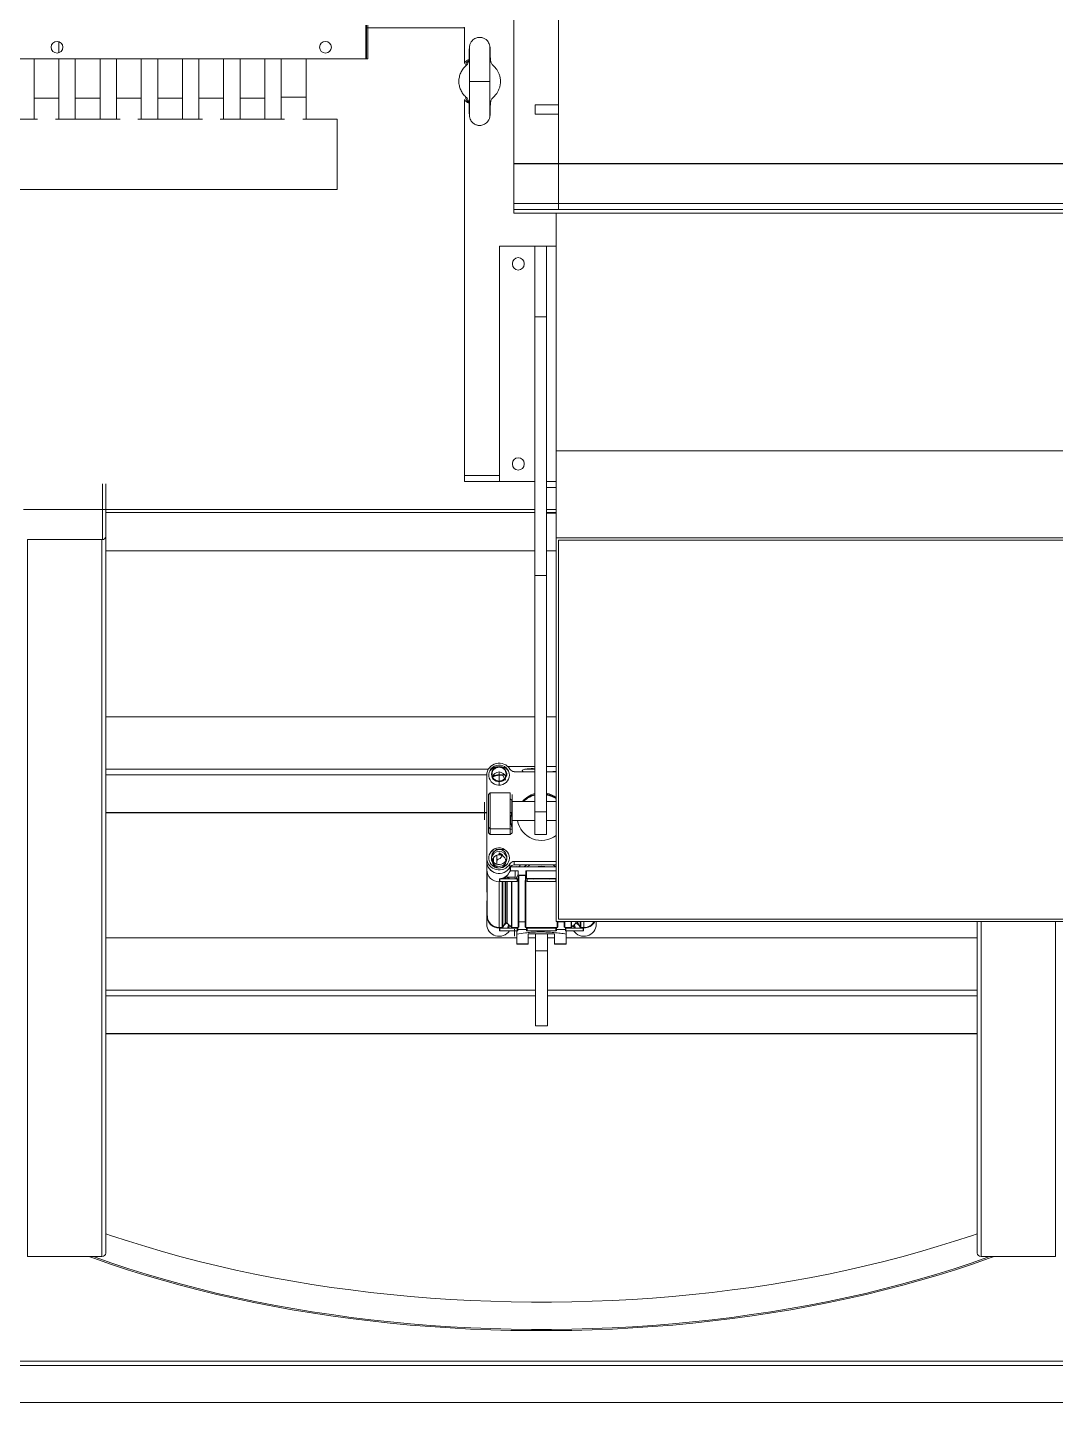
# Model space of a CAD drawing. Header units: millimetres. Extents: x 5343 to 29633, y -275 to 12336.
# Drawn here: x 16638 to 17512, y 2328 to 3497 of the extents above; entities that cross this region are included whole.
import ezdxf

# ---------------------------------------------------------------- set-up
doc = ezdxf.new("R2010")
doc.units = ezdxf.units.MM

msp = doc.modelspace()

# ---------------------------------------------------------------- linework, layer by layer
at = {"linetype": 'Continuous', "lineweight": 15}
for p, q in [((17051.5, 3381.1), (17051.5, 3894.6)), ((17089.5, 3894.6), (17089.5, 3381.1)), ((16925.8, 3498.6), (16925.8, 3470)), ((16925.8, 3496.6), (16927.5, 3496.6)), ((16926.5, 3498.6), (16926.5, 3470)), ((16927.5, 3470), (16927.5, 3498.6)), ((16927.5, 3496.6), (17009.5, 3496.6)), ((17009.5, 3466.3), (17009.5, 3496.6)), ((16665, 3475.2), (16665, 3484.7)), ((16925.8, 3470), (16173.2, 3470)), ((16925.8, 3470), (16173.2, 3470)), ((16644, 3470), (16644, 3436.6)), ((16665, 3436.6), (16665, 3470)), ((16679, 3470), (16679, 3436.6)), ((16700, 3436.6), (16700, 3470)), ((16714, 3470), (16714, 3436.6)), ((16735, 3436.6), (16735, 3470)), ((16749, 3470), (16749, 3436.6)), ((16770, 3436.6), (16770, 3470)), ((16784, 3470), (16784, 3436.6)), ((16805, 3436.6), (16805, 3470)), ((16819, 3470), (16819, 3436.6)), ((16840, 3436.6), (16840, 3470)), ((16854, 3470), (16854, 3437.6)), ((16875, 3437.6), (16875, 3470)), ((16925.8, 3470), (16926.5, 3470)), ((16926.5, 3470), (16927.5, 3470)), ((17013.9, 3479.2), (17013.8, 3479.6)), ((17031.2, 3479.6), (17031.2, 3479.3)), ((17031.6, 3470.3), (17031.6, 3470.6)), ((16644, 3436.6), (16644, 3419)), ((16654.5, 3436.6), (16644, 3436.6)), ((16665, 3436.6), (16654.5, 3436.6)), ((16665, 3419), (16665, 3436.6)), ((16679, 3436.6), (16679, 3419)), ((16689.5, 3436.6), (16679, 3436.6)), ((16700, 3436.6), (16689.5, 3436.6)), ((16700, 3419), (16700, 3436.6)), ((16714, 3436.6), (16714, 3419)), ((16724.5, 3436.6), (16714, 3436.6)), ((16735, 3436.6), (16724.5, 3436.6)), ((16735, 3419), (16735, 3436.6)), ((16749, 3436.6), (16749, 3419)), ((16759.5, 3436.6), (16749, 3436.6)), ((16770, 3436.6), (16759.5, 3436.6)), ((16770, 3419), (16770, 3436.6)), ((16784, 3436.6), (16784, 3419)), ((16794.5, 3436.6), (16784, 3436.6)), ((16805, 3436.6), (16794.5, 3436.6)), ((16805, 3419), (16805, 3436.6)), ((16819, 3436.6), (16819, 3419)), ((16829.5, 3436.6), (16819, 3436.6)), ((16840, 3436.6), (16829.5, 3436.6)), ((16840, 3419), (16840, 3436.6)), ((16854, 3437.6), (16854, 3419)), ((16864.5, 3437.6), (16854, 3437.6)), ((16875, 3437.6), (16864.5, 3437.6)), ((16875, 3419), (16875, 3437.6)), ((17009.5, 3111), (17009.5, 3435.6)), ((17013.7, 3431.4), (17013.8, 3431.4)), ((17089.5, 3431.1), (17069.5, 3431.1)), ((17069.5, 3431.1), (17069.5, 3423.1)), ((17069.5, 3423.1), (17089.5, 3423.1)), ((16647, 3419), (16592.1, 3419)), ((16717, 3419), (16662.1, 3419)), ((16787, 3419), (16732.1, 3419)), ((16856.8, 3419), (16802.1, 3419)), ((16901.5, 3419), (16872.3, 3419)), ((16901.5, 3419), (16901.5, 3389)), ((17013.8, 3422.3), (17013.9, 3422.7)), ((17031.1, 3422.8), (17031.2, 3422.3)), ((16901.5, 3389), (16901.5, 3359)), ((17089.5, 3381.1), (17051.5, 3381.1)), ((17051.5, 3380.8), (17089.5, 3380.8)), ((17051.5, 3347.2), (17051.5, 3380.8)), ((17689.5, 3381.1), (17089.5, 3381.1)), ((17089.5, 3381.1), (17089.5, 3380.8)), ((17089.5, 3380.8), (17689.5, 3380.8)), ((17089.5, 3347.2), (17089.5, 3380.8)), ((16575.5, 3359), (16901.5, 3359)), ((16575.5, 3359), (16901.5, 3359)), ((17089.5, 3347.2), (17051.5, 3347.2)), ((17051.5, 3347.2), (17051.5, 3347.1)), ((17051.5, 3347.1), (17051.5, 3342.1)), ((17089.5, 3347.1), (17051.5, 3347.1)), ((17089.5, 3342.1), (17051.5, 3342.1)), ((17051.5, 3342.1), (17051.5, 3339.1)), ((17727.5, 3342.1), (17051.5, 3342.1)), ((17689.5, 3347.2), (17089.5, 3347.2)), ((17089.5, 3347.2), (17089.5, 3347.1)), ((17089.5, 3347.1), (17089.5, 3342.1)), ((17089.5, 3347.1), (17689.5, 3347.1)), ((17089.5, 3342.1), (17689.5, 3342.1)), ((17727.5, 3339.1), (17051.5, 3339.1)), ((17087.5, 3137.1), (17087.5, 3339.1)), ((17039.3, 3311), (17087.5, 3311)), ((17039.3, 3111), (17039.3, 3311)), ((17069.3, 3251), (17069.3, 3311)), ((17069.3, 3311), (17079.3, 3311)), ((17079.3, 3311), (17079.3, 3251)), ((17050.3, 3295.7), (17050.3, 3296.2)), ((17060.3, 3296.2), (17060.3, 3295.7)), ((17069.3, 3031), (17069.3, 3251)), ((17079.3, 3251), (17069.3, 3251)), ((17079.3, 3031), (17079.3, 3251)), ((17087.5, 3137.1), (17087.5, 3063.1)), ((17691.5, 3137.1), (17087.5, 3137.1)), ((17050.3, 3125.7), (17050.3, 3126.2)), ((17060.3, 3126.2), (17060.3, 3125.7)), ((16702, 3064.5), (16702, 3109)), ((16705, 3064.5), (16705, 3109)), ((17039.3, 3116), (17009.5, 3116)), ((17009.5, 3111), (17039.3, 3111)), ((17069.3, 3111), (17039.3, 3111)), ((17087.5, 3111), (17079.3, 3111)), ((17079.3, 3106), (17087.5, 3106)), ((16635, 3087.2), (17069.3, 3087.2)), ((16705, 3084.8), (17069.3, 3084.8)), ((17079.3, 3087.2), (17087.5, 3087.2)), ((17079.3, 3084.8), (17087.5, 3084.8)), ((17087.5, 3084.1), (17079.3, 3084.1)), ((16638.4, 3061.6), (16638.4, 2452.5)), ((16638.4, 3061.6), (16701.6, 3061.6)), ((16701.6, 3061.6), (16701.6, 2452.5)), ((16702, 3064.5), (16702, 3061.6)), ((16705, 3064.5), (16705, 2866.6)), ((17087.5, 3063.1), (17087.5, 2737.1)), ((17691.5, 3063.1), (17087.5, 3063.1)), ((17689.5, 3061.1), (17089.5, 3061.1)), ((17089.5, 3061.1), (17089.5, 2739.1)), ((16705, 3052.1), (17069.3, 3052.1)), ((17079.3, 3052.1), (17087.5, 3052.1)), ((17069.3, 3031), (17079.3, 3031)), ((17069.3, 2830.4), (17069.3, 3031)), ((17079.3, 2830.4), (17079.3, 3031)), ((17069.3, 2911), (16705, 2911)), ((17087.5, 2911), (17079.3, 2911)), ((16705, 2866.6), (16705, 2861.9)), ((17029.9, 2866.6), (16705, 2866.6)), ((17030.3, 2862.4), (17030.7, 2864.1)), ((17030.3, 2860.6), (17030.3, 2862.4)), ((17030.7, 2864.1), (17031.4, 2865.7)), ((17031.4, 2865.7), (17032.4, 2867.1)), ((17032.4, 2867.1), (17033.7, 2868.3)), ((17032.5, 2862.3), (17032.7, 2863.7)), ((17032.7, 2863.7), (17033.2, 2865.1)), ((17033.2, 2865.1), (17034, 2866.3)), ((17033.7, 2868.3), (17035.2, 2869.2)), ((17034, 2866.3), (17035.1, 2867.3)), ((17035.1, 2867.3), (17036.4, 2868.1)), ((17035.2, 2869.2), (17036.8, 2869.8)), ((17036.4, 2868.1), (17037.9, 2868.5)), ((17036.8, 2869.8), (17038.6, 2870.1)), ((17037.9, 2868.5), (17039.4, 2868.6)), ((17038.6, 2870.1), (17040.3, 2870)), ((17039, 2864.2), (17039, 2861.9)), ((17039.4, 2868.6), (17040.9, 2868.3)), ((17040.3, 2870), (17042.1, 2869.5)), ((17040.9, 2868.3), (17042.3, 2867.8)), ((17042.1, 2869.5), (17043.6, 2868.8)), ((17042.3, 2867.8), (17043.5, 2866.9)), ((17043.5, 2866.9), (17044.4, 2865.7)), ((17043.6, 2868.8), (17045, 2867.7)), ((17044.4, 2865.7), (17045.1, 2864.4)), ((17045, 2867.7), (17046.2, 2866.4)), ((17045.1, 2864.4), (17045.5, 2863)), ((17045.5, 2863), (17045.5, 2861.5)), ((17046.2, 2866.4), (17047.1, 2864.9)), ((17046.4, 2868.8), (17069.3, 2868.8)), ((17047.1, 2864.9), (17047.6, 2863.2)), ((17047.6, 2863.2), (17047.8, 2861.5)), ((17069.3, 2864.4), (17051.7, 2864.4)), ((17058.9, 2865.7), (17058.7, 2865.4)), ((17059.4, 2866.1), (17058.9, 2865.7)), ((17060.3, 2866.4), (17059.4, 2866.1)), ((17061.4, 2866.7), (17060.3, 2866.4)), ((17069.3, 2866.6), (17061, 2866.6)), ((17062.9, 2866.9), (17061.4, 2866.7)), ((17064.4, 2867), (17062.9, 2866.9)), ((17066.1, 2867.1), (17064.4, 2867)), ((17067.9, 2867.1), (17066.1, 2867.1)), ((17069.3, 2867), (17067.9, 2867.1)), ((17079.3, 2868.8), (17087.5, 2868.8)), ((17087.5, 2864.4), (17079.3, 2864.4)), ((16705, 2861.9), (16705, 2829.8)), ((17028.5, 2861.9), (16705, 2861.9)), ((17028.5, 2861.5), (17028.5, 2791.1)), ((17030.7, 2859), (17030.3, 2860.6)), ((17031.4, 2857.4), (17030.7, 2859)), ((17032.4, 2855.9), (17031.4, 2857.4)), ((17033.7, 2854.7), (17032.4, 2855.9)), ((17032.7, 2860.8), (17032.5, 2862.3)), ((17033.2, 2859.4), (17032.7, 2860.8)), ((17034, 2858.2), (17033.2, 2859.4)), ((17033.3, 2858.6), (17033.3, 2859.2)), ((17035.2, 2853.8), (17033.7, 2854.7)), ((17035.1, 2857.2), (17034, 2858.2)), ((17036.4, 2856.4), (17035.1, 2857.2)), ((17036.8, 2853.2), (17035.2, 2853.8)), ((17037.9, 2856), (17036.4, 2856.4)), ((17038.6, 2853), (17036.8, 2853.2)), ((17039.4, 2855.9), (17037.9, 2856)), ((17040.3, 2853.1), (17038.6, 2853)), ((17043.7, 2861.9), (17039, 2861.9)), ((17039, 2861.4), (17041.6, 2861.4)), ((17039, 2856.5), (17039, 2861.4)), ((17039, 2853), (17039, 2855.9)), ((17040.9, 2856.2), (17039.4, 2855.9)), ((17042.1, 2853.5), (17040.3, 2853.1)), ((17042.3, 2856.7), (17040.9, 2856.2)), ((17042.1, 2861.1), (17043.5, 2858.6)), ((17043.6, 2854.3), (17042.1, 2853.5)), ((17043.5, 2857.6), (17042.3, 2856.7)), ((17044.4, 2858.8), (17043.5, 2857.6)), ((17045, 2855.3), (17043.6, 2854.3)), ((17043.9, 2858), (17044.1, 2857.7)), ((17045.1, 2860.1), (17044.4, 2858.8)), ((17044.5, 2857.5), (17044.7, 2857.5)), ((17046.2, 2856.6), (17045, 2855.3)), ((17045.5, 2861.5), (17045.1, 2860.1)), ((17047.1, 2858.1), (17046.2, 2856.6)), ((17047.6, 2859.8), (17047.1, 2858.1)), ((17047.8, 2861.5), (17047.6, 2859.8)), ((17028.6, 2842.5), (17028.6, 2819.5)), ((17031.5, 2846.5), (17030, 2845)), ((17030, 2817.3), (17030, 2845)), ((17048.5, 2846.5), (17031.5, 2846.5)), ((17031.5, 2815.8), (17031.5, 2846.5)), ((17048.5, 2815.8), (17048.5, 2846.5)), ((17048.5, 2841.5), (17050, 2840)), ((17049.9, 2830.1), (17049.9, 2840.1)), ((17050, 2845), (17050, 2817.3)), ((17082.7, 2844.4), (17082.7, 2843.8)), ((16705, 2829.8), (16705, 2829.4)), ((17028.5, 2829.8), (16705, 2829.8)), ((16705, 2829.4), (17028.5, 2829.4)), ((16705, 2829.4), (16705, 2678.8)), ((17026.5, 2838.5), (17026.5, 2823.5)), ((17049.9, 2829.8), (17048.5, 2829.8)), ((17048.5, 2829.4), (17049.8, 2829.4)), ((17069.3, 2839), (17050, 2839)), ((17069.3, 2811), (17069.3, 2830.4)), ((17069.3, 2830.4), (17079.3, 2830.4)), ((17087.5, 2839), (17079.3, 2839)), ((17079.3, 2830.4), (17079.3, 2811)), ((17031.5, 2815.8), (17030, 2817.3)), ((17030, 2812.6), (17030, 2817.3)), ((17048.5, 2815.8), (17031.5, 2815.8)), ((17031.5, 2811.2), (17031.5, 2815.8)), ((17048.5, 2811.2), (17048.5, 2815.8)), ((17050, 2823), (17069.3, 2823)), ((17050, 2812.6), (17050, 2817.3)), ((17079.3, 2823), (17087.5, 2823)), ((17031.5, 2811.2), (17030, 2812.6)), ((17048.5, 2811.2), (17031.5, 2811.2)), ((17050, 2815.5), (17048.5, 2815.5)), ((17050, 2812.6), (17048.5, 2811.2)), ((17079.3, 2811), (17069.3, 2811)), ((17030.3, 2792), (17030.7, 2793.7)), ((17030.7, 2793.7), (17031.4, 2795.3)), ((17031.4, 2795.3), (17032.4, 2796.7)), ((17031.4, 2795.2), (17032.4, 2796.2)), ((17032.4, 2796.7), (17033.7, 2797.9)), ((17032.4, 2796.2), (17034.1, 2797.2)), ((17032.5, 2791.9), (17032.7, 2793.3)), ((17032.7, 2793.3), (17033.2, 2794.7)), ((17033.2, 2794.7), (17034, 2795.9)), ((17033.7, 2797.9), (17035.2, 2798.8)), ((17034, 2795.9), (17035.1, 2797)), ((17034.3, 2797.7), (17034.3, 2798.3)), ((17035.1, 2797), (17036.4, 2797.7)), ((17035.2, 2798.8), (17036.8, 2799.4)), ((17036.4, 2797.7), (17037.9, 2798.1)), ((17036.8, 2799.4), (17038.6, 2799.7)), ((17037, 2793.4), (17037, 2785.8)), ((17043.6, 2798.4), (17037.5, 2798.4)), ((17037.9, 2798.1), (17039.4, 2798.2)), ((17038.6, 2799.7), (17040.3, 2799.6)), ((17039, 2794.5), (17039, 2795.4)), ((17039, 2795.4), (17042, 2793.7)), ((17042, 2792.8), (17039, 2794.5)), ((17039.4, 2798.2), (17040.9, 2798)), ((17040.3, 2799.6), (17042.1, 2799.1)), ((17040.9, 2798), (17042.3, 2797.4)), ((17042, 2792.8), (17042, 2793.7)), ((17042.1, 2799.1), (17043.6, 2798.4)), ((17042.3, 2797.4), (17043.5, 2796.5)), ((17043.1, 2798.7), (17042.7, 2798.4)), ((17043.4, 2798.5), (17043.2, 2798.4)), ((17043.5, 2796.5), (17044.4, 2795.4)), ((17043.6, 2798.4), (17045, 2797.3)), ((17044.4, 2795.4), (17045.1, 2794)), ((17045, 2797.3), (17046.2, 2796)), ((17045.1, 2794), (17045.5, 2792.6)), ((17045.5, 2792.6), (17045.5, 2791.1)), ((17046.2, 2796), (17047.1, 2794.5)), ((17047.1, 2794.5), (17047.6, 2792.9)), ((17047.6, 2792.9), (17047.8, 2791.1)), ((17028.5, 2791.1), (17028.5, 2788.2)), ((17028.5, 2788.2), (17028.5, 2781.2)), ((17028.5, 2765.1), (17028.5, 2781.2)), ((17030.3, 2790.3), (17030.3, 2792)), ((17030.7, 2788.6), (17030.3, 2790.3)), ((17031.4, 2787), (17030.7, 2788.6)), ((17032.4, 2785.6), (17031.4, 2787)), ((17033.7, 2784.4), (17032.4, 2785.6)), ((17032.5, 2791.9), (17032.5, 2790.3)), ((17032.7, 2790.4), (17032.5, 2791.9)), ((17033.2, 2789), (17032.7, 2790.4)), ((17034, 2787.8), (17033.2, 2789)), ((17033.4, 2788.6), (17033.4, 2789.5)), ((17033.4, 2786.9), (17033.4, 2787.1)), ((17035.2, 2783.4), (17033.7, 2784.4)), ((17033.8, 2790.6), (17033.8, 2788.1)), ((17033.8, 2786.5), (17033.8, 2785.8)), ((17035.1, 2786.8), (17034, 2787.8)), ((17034.3, 2790), (17034.3, 2791.4)), ((17034.3, 2787.5), (17034.3, 2790)), ((17034.3, 2784.9), (17034.3, 2785.9)), ((17036.4, 2786), (17035.1, 2786.8)), ((17036.8, 2782.8), (17035.2, 2783.4)), ((17037.9, 2785.6), (17036.4, 2786)), ((17038.6, 2782.6), (17036.8, 2782.8)), ((17037, 2784.2), (17037, 2782.9)), ((17039.4, 2785.5), (17037.9, 2785.6)), ((17040.3, 2782.7), (17038.6, 2782.6)), ((17040.9, 2785.8), (17039.4, 2785.5)), ((17042.1, 2783.1), (17040.3, 2782.7)), ((17042.3, 2786.4), (17040.9, 2785.8)), ((17043.6, 2783.9), (17042.1, 2783.1)), ((17043.5, 2787.2), (17042.3, 2786.4)), ((17044.4, 2788.4), (17043.5, 2787.2)), ((17045, 2784.9), (17043.6, 2783.9)), ((17045.1, 2789.7), (17044.4, 2788.4)), ((17046.2, 2786.2), (17045, 2784.9)), ((17045.5, 2791.1), (17045.1, 2789.7)), ((17045.5, 2790.3), (17045.5, 2791.9)), ((17047.1, 2787.8), (17046.2, 2786.2)), ((17047.6, 2789.4), (17047.1, 2787.8)), ((17047.8, 2791.1), (17047.6, 2789.4)), ((17048.2, 2783.2), (17048.2, 2786.2)), ((17048.3, 2780), (17048.3, 2783.3)), ((17048.7, 2783.6), (17048.7, 2780.3)), ((17087.5, 2783.6), (17048.7, 2783.6)), ((17051.7, 2788.2), (17087.5, 2788.2)), ((17051.7, 2788.2), (17051.7, 2785.2)), ((17051.7, 2785.2), (17087.5, 2785.2)), ((17053.9, 2783.6), (17054, 2784)), ((17054, 2784), (17054, 2783.6)), ((17060.3, 2783.6), (17060.7, 2783.9)), ((17060.7, 2783.9), (17062.6, 2785.2)), ((17062.7, 2783.6), (17064.4, 2784.7)), ((17064.4, 2784.7), (17065.5, 2785.2)), ((17070.2, 2783.6), (17072.2, 2783.9)), ((17072.2, 2783.9), (17075, 2784.1)), ((17075, 2784.1), (17077.8, 2783.9)), ((17077.8, 2783.9), (17079.8, 2783.6)), ((17084.5, 2785.2), (17085.6, 2784.7)), ((17085.6, 2784.7), (17087.3, 2783.6)), ((17028.7, 2779.5), (17028.7, 2762.3)), ((17029, 2741.8), (17029, 2778.1)), ((17039, 2732.1), (17039, 2771)), ((17039.3, 2771), (17039.3, 2773.4)), ((17039.5, 2771.5), (17039.3, 2771.5)), ((17039.5, 2773.3), (17039.5, 2771)), ((17054.3, 2773.3), (17039.5, 2773.3)), ((17039.5, 2771), (17054.3, 2771)), ((17041.6, 2732.1), (17041.6, 2771)), ((17042.1, 2771), (17042.1, 2732.3)), ((17043.9, 2774.8), (17043, 2773.3)), ((17044.1, 2773.3), (17044.1, 2774.9)), ((17044.5, 2774.9), (17044.1, 2774.9)), ((17044.1, 2735.7), (17044.1, 2771)), ((17044.5, 2769.8), (17044.1, 2769.8)), ((17044.5, 2775.2), (17044.5, 2773.3)), ((17044.5, 2771), (17044.5, 2736)), ((17045.5, 2775.4), (17044.7, 2775.4)), ((17045.5, 2773.3), (17045.5, 2775.4)), ((17045.9, 2774.9), (17045.5, 2774.9)), ((17045.5, 2736), (17045.5, 2771)), ((17045.9, 2769.8), (17045.5, 2769.8)), ((17047.8, 2773.3), (17045.9, 2775.2)), ((17045.9, 2775.2), (17045.9, 2773.3)), ((17045.9, 2771), (17045.9, 2735.8)), ((17052.6, 2774.9), (17046.2, 2774.9)), ((17048.7, 2780.3), (17055.3, 2780.3)), ((17049.6, 2732.2), (17049.6, 2771)), ((17049.9, 2769.8), (17049.6, 2769.8)), ((17049.9, 2771), (17049.9, 2732.1)), ((17052.6, 2774.9), (17052.6, 2777.3)), ((17052.6, 2774.9), (17052.6, 2773.3)), ((17052.7, 2773.3), (17052.6, 2774.9)), ((17053.5, 2773.3), (17054.1, 2775)), ((17054.1, 2775), (17055.3, 2777.5)), ((17054.3, 2771), (17054.3, 2773.3)), ((17054.8, 2771.5), (17054.3, 2771.5)), ((17055.3, 2771.5), (17054.8, 2771.5)), ((17055.3, 2780.3), (17055.3, 2776.6)), ((17061.8, 2776.6), (17055.3, 2776.6)), ((17055.3, 2775.8), (17055.3, 2773.1)), ((17055.3, 2773.1), (17055.3, 2771.5)), ((17055.3, 2732.1), (17055.3, 2771.5)), ((17055.5, 2771.5), (17055.7, 2771.9)), ((17055.7, 2776.1), (17055.7, 2771.6)), ((17061.4, 2776.1), (17055.7, 2776.1)), ((17055.8, 2772.7), (17055.8, 2771.9)), ((17055.8, 2732.6), (17055.8, 2771.9)), ((17056.1, 2776.1), (17056.4, 2776.6)), ((17058.3, 2776.1), (17058.7, 2776.6)), ((17059.9, 2776.1), (17060.3, 2776.6)), ((17061.2, 2732.6), (17061.2, 2771.9)), ((17061.4, 2771.6), (17061.4, 2776.1)), ((17061.4, 2773.9), (17061.8, 2774.4)), ((17061.7, 2771.5), (17061.7, 2732.1)), ((17062.3, 2771.5), (17061.7, 2771.5)), ((17061.8, 2780.3), (17087.5, 2780.3)), ((17061.8, 2776.6), (17061.8, 2780.3)), ((17061.8, 2779.6), (17062.1, 2779.8)), ((17061.8, 2778), (17062.3, 2778.4)), ((17061.8, 2773.1), (17061.8, 2775.8)), ((17061.8, 2774.4), (17062.3, 2775)), ((17061.8, 2771.5), (17061.8, 2773.1)), ((17062.1, 2779.8), (17062.2, 2779.9)), ((17062.3, 2774), (17062.3, 2779.7)), ((17062.8, 2771.5), (17062.3, 2771.5)), ((17087.5, 2773.6), (17062.4, 2773.6)), ((17062.8, 2771), (17062.8, 2773.3)), ((17062.8, 2773.3), (17087.3, 2773.3)), ((17062.8, 2771), (17087.3, 2771)), ((17068.1, 2773.6), (17067.7, 2773.2)), ((17067.9, 2773.3), (17068.4, 2773.6)), ((17071, 2773.6), (17070.8, 2773.3)), ((17081.6, 2773.6), (17082.1, 2773.3)), ((17082.4, 2773.2), (17081.9, 2773.6)), ((17087.3, 2773.3), (17087.3, 2771)), ((17087.5, 2771.5), (17087.3, 2771.5)), ((17028.5, 2762.7), (17028.5, 2765.1)), ((17028.7, 2754.6), (17028.7, 2741.1)), ((17044.1, 2746.6), (17044.5, 2746.2)), ((17049.9, 2749.8), (17049.6, 2749.5)), ((17028.5, 2742.1), (17028.5, 2741.6)), ((17028.5, 2741.8), (17028.5, 2734.9)), ((17028.6, 2740.7), (17028.7, 2741.1)), ((17029.4, 2739.1), (17029.1, 2738.4)), ((17030.9, 2735.4), (17031, 2736.1)), ((17031.1, 2735.9), (17031.1, 2735.1)), ((17044.1, 2735.7), (17042.1, 2732.3)), ((17044, 2734.5), (17044, 2735.6)), ((17044.1, 2740.9), (17044.5, 2740.5)), ((17044.5, 2736), (17045.5, 2736)), ((17045.5, 2745), (17045.8, 2744.6)), ((17045.5, 2739.4), (17045.8, 2738.9)), ((17045.8, 2736.6), (17045.5, 2736.1)), ((17045.8, 2744.6), (17045.9, 2744.5)), ((17045.8, 2738.9), (17045.9, 2738.9)), ((17045.9, 2736.6), (17045.8, 2736.6)), ((17049.6, 2732.2), (17045.9, 2735.8)), ((17049.6, 2744.4), (17049.9, 2744.7)), ((17049.9, 2744.7), (17049.6, 2744.4)), ((17055.8, 2736.8), (17061.2, 2736.8)), ((17087.5, 2737.1), (17691.5, 2737.1)), ((17088.3, 2732.1), (17088.3, 2737.1)), ((17088.8, 2732.6), (17088.8, 2737.1)), ((17088.8, 2736.8), (17094.2, 2736.8)), ((17089.5, 2739.1), (17689.5, 2739.1)), ((17094.2, 2737.1), (17094.2, 2732.6)), ((17094.7, 2737.1), (17094.7, 2732.1)), ((17100.1, 2732.1), (17100.1, 2737.1)), ((17100.5, 2737.1), (17100.5, 2732.2)), ((17104.2, 2735.8), (17100.5, 2732.2)), ((17104.2, 2735.8), (17104.2, 2737.1)), ((17104.5, 2737.1), (17104.5, 2736)), ((17105.5, 2736), (17105.5, 2737.1)), ((17106, 2737.1), (17106, 2735.7)), ((17108, 2732.3), (17106, 2735.7)), ((17106, 2735.6), (17106, 2735.1)), ((17106, 2735.1), (17106.1, 2734.5)), ((17108, 2732.3), (17108, 2737.1)), ((17108.4, 2737.1), (17108.4, 2732.1)), ((17111, 2732.1), (17111, 2737.1)), ((17119, 2735.1), (17119, 2735.9)), ((17119.1, 2736), (17119.2, 2735.3)), ((17121.5, 2734.9), (17121.5, 2737.1)), ((17445, 2737.1), (17445, 2678.8)), ((17448.4, 2737.1), (17448.4, 2452.5)), ((17511.6, 2737.1), (17511.6, 2452.5)), ((17054, 2723.2), (16705, 2723.2)), ((17041.6, 2732.1), (17039, 2732.1)), ((17039.3, 2729.2), (17039.3, 2731.6)), ((17039.5, 2731.6), (17054.3, 2731.6)), ((17039.5, 2729.2), (17039.5, 2731.6)), ((17054.3, 2729.2), (17039.5, 2729.2)), ((17049.9, 2733.6), (17049.6, 2733.6)), ((17054.8, 2732.1), (17049.9, 2732.1)), ((17052, 2727.8), (17052, 2730.6)), ((17052, 2729.3), (17052, 2724.8)), ((17054, 2729.3), (17054, 2726.5)), ((17054, 2726.5), (17054, 2718.3)), ((17054.3, 2729.2), (17054.3, 2731.6)), ((17054.3, 2729.3), (17054.6, 2729.3)), ((17054.8, 2732.1), (17055.3, 2732.1)), ((17054.8, 2729.5), (17054.8, 2732.1)), ((17054.8, 2730.3), (17062.3, 2730.3)), ((17061.7, 2732.1), (17062.3, 2732.1)), ((17087.8, 2732.1), (17062.3, 2732.1)), ((17062.3, 2729.5), (17062.3, 2732.1)), ((17062.4, 2729.3), (17062.8, 2729.3)), ((17087.3, 2731.6), (17062.8, 2731.6)), ((17062.8, 2729.2), (17062.8, 2731.6)), ((17087.3, 2729.2), (17062.8, 2729.2)), ((17063.8, 2726.7), (17086.2, 2726.7)), ((17063.8, 2718.3), (17063.8, 2726.7)), ((17070, 2723.2), (17063.8, 2723.2)), ((17070, 2712.3), (17070, 2726.7)), ((17080, 2726.7), (17080, 2712.3)), ((17086.2, 2723.2), (17080, 2723.2)), ((17086.2, 2726.7), (17086.2, 2718.3)), ((17087.3, 2731.6), (17087.3, 2729.2)), ((17087.3, 2729.3), (17087.6, 2729.3)), ((17087.8, 2732.1), (17088.3, 2732.1)), ((17087.8, 2729.5), (17087.8, 2732.1)), ((17087.8, 2730.3), (17095.3, 2730.3)), ((17094.7, 2732.1), (17095.3, 2732.1)), ((17100.1, 2732.1), (17095.3, 2732.1)), ((17095.3, 2732.1), (17095.3, 2729.5)), ((17095.4, 2729.3), (17095.8, 2729.3)), ((17095.8, 2731.6), (17110.5, 2731.6)), ((17095.8, 2731.6), (17095.8, 2729.2)), ((17110.5, 2729.2), (17095.8, 2729.2)), ((17096, 2729.3), (17096, 2726.5)), ((17096, 2726.5), (17096, 2718.3)), ((17445, 2723.2), (17096, 2723.2)), ((17111, 2732.1), (17108.4, 2732.1)), ((17110.8, 2729.2), (17110.4, 2729.2)), ((17110.5, 2731.6), (17110.5, 2729.2)), ((17110.8, 2731.6), (17110.8, 2729.2)), ((17054, 2718.3), (17063.8, 2718.3)), ((17054, 2718.3), (17054, 2717.8)), ((17054, 2717.8), (17063.8, 2717.8)), ((17063.8, 2717.8), (17063.8, 2718.3)), ((17080, 2712.3), (17070, 2712.3)), ((17070, 2648.5), (17070, 2712.3)), ((17080, 2648.5), (17080, 2712.3)), ((17096, 2718.3), (17086.2, 2718.3)), ((17086.2, 2718.3), (17086.2, 2717.8)), ((17086.2, 2717.8), (17096, 2717.8)), ((17096, 2718.3), (17096, 2717.8)), ((16705, 2678.8), (16705, 2674.1)), ((17070, 2678.8), (16705, 2678.8)), ((17445, 2678.8), (17080, 2678.8)), ((17445, 2678.8), (17445, 2674.1)), ((16705, 2674.1), (16705, 2642.1)), ((17070, 2674.1), (16705, 2674.1)), ((17445, 2674.1), (17080, 2674.1)), ((17445, 2674.1), (17445, 2642.1)), ((17445, 2642.1), (16705, 2642.1)), ((16705, 2642.1), (16705, 2641.6)), ((16705, 2641.6), (17445, 2641.6)), ((16705, 2641.6), (16705, 2455.5)), ((17070, 2648.5), (17080, 2648.5)), ((17445, 2642.1), (17445, 2641.6)), ((17445, 2641.6), (17445, 2455.5)), ((16709.8, 2470.2), (16705, 2471.9)), ((16724.3, 2465.4), (16709.8, 2470.2)), ((16738.9, 2460.9), (16724.3, 2465.4)), ((17425.8, 2465.4), (17411.1, 2460.9)), ((17440.2, 2470.2), (17425.8, 2465.4)), ((17445, 2471.9), (17440.2, 2470.2)), ((16753.8, 2456.5), (16738.9, 2460.9)), ((16768.9, 2452.3), (16753.8, 2456.5)), ((17396.2, 2456.5), (17381.1, 2452.3)), ((17411.1, 2460.9), (17396.2, 2456.5)), ((16638.4, 2452.5), (16701.6, 2452.5)), ((16694.7, 2451), (16690.5, 2452.5)), ((16695.9, 2451.8), (16694, 2452.5)), ((16708.9, 2446), (16694.7, 2451)), ((16710.1, 2446.9), (16695.9, 2451.8)), ((16723.4, 2441.2), (16708.9, 2446)), ((16724.5, 2442.1), (16710.1, 2446.9)), ((16739.1, 2437.5), (16724.5, 2442.1)), ((16784.2, 2448.3), (16768.9, 2452.3)), ((16799.8, 2444.5), (16784.2, 2448.3)), ((16815.5, 2441), (16799.8, 2444.5)), ((17350.3, 2444.5), (17334.5, 2441)), ((17365.8, 2448.3), (17350.3, 2444.5)), ((17381.1, 2452.3), (17365.8, 2448.3)), ((17425.6, 2442.1), (17410.9, 2437.5)), ((17440, 2446.9), (17425.6, 2442.1)), ((17441.1, 2446), (17426.6, 2441.2)), ((17454.1, 2451.8), (17440, 2446.9)), ((17455.3, 2451), (17441.1, 2446)), ((17448.4, 2452.5), (17511.6, 2452.5)), ((17456.1, 2452.5), (17454.1, 2451.8)), ((17459.5, 2452.5), (17455.3, 2451)), ((16738.1, 2436.7), (16723.4, 2441.2)), ((16753, 2432.3), (16738.1, 2436.7)), ((16754, 2433.2), (16739.1, 2437.5)), ((16768.2, 2428.1), (16753, 2432.3)), ((16769.1, 2429), (16754, 2433.2)), ((16831.4, 2437.6), (16815.5, 2441)), ((16847.4, 2434.5), (16831.4, 2437.6)), ((16863.7, 2431.5), (16847.4, 2434.5)), ((16880, 2428.8), (16863.7, 2431.5)), ((17286.4, 2431.5), (17270, 2428.8)), ((17302.6, 2434.5), (17286.4, 2431.5)), ((17318.7, 2437.6), (17302.6, 2434.5)), ((17334.5, 2441), (17318.7, 2437.6)), ((17396, 2433.2), (17380.9, 2429)), ((17397, 2432.3), (17381.9, 2428.1)), ((17410.9, 2437.5), (17396, 2433.2)), ((17411.9, 2436.7), (17397, 2432.3)), ((17426.6, 2441.2), (17411.9, 2436.7)), ((16783.5, 2424.1), (16768.2, 2428.1)), ((16784.4, 2425), (16769.1, 2429)), ((16799.1, 2420.3), (16783.5, 2424.1)), ((16799.9, 2421.2), (16784.4, 2425)), ((16814.9, 2416.7), (16799.1, 2420.3)), ((16815.7, 2417.7), (16799.9, 2421.2)), ((16896.5, 2426.3), (16880, 2428.8)), ((16913.2, 2424.1), (16896.5, 2426.3)), ((16929.9, 2422), (16913.2, 2424.1)), ((16946.7, 2420.2), (16929.9, 2422)), ((16963.7, 2418.6), (16946.7, 2420.2)), ((16980.7, 2417.2), (16963.7, 2418.6)), ((17186.4, 2418.6), (17169.4, 2417.2)), ((17203.3, 2420.2), (17186.4, 2418.6)), ((17220.1, 2422), (17203.3, 2420.2)), ((17236.9, 2424.1), (17220.1, 2422)), ((17253.5, 2426.3), (17236.9, 2424.1)), ((17270, 2428.8), (17253.5, 2426.3)), ((17350.1, 2421.2), (17334.4, 2417.7)), ((17350.9, 2420.3), (17335.2, 2416.7)), ((17365.6, 2425), (17350.1, 2421.2)), ((17366.5, 2424.1), (17350.9, 2420.3)), ((17380.9, 2429), (17365.6, 2425)), ((17381.9, 2428.1), (17366.5, 2424.1)), ((16830.8, 2413.4), (16814.9, 2416.7)), ((16831.5, 2414.3), (16815.7, 2417.7)), ((16846.9, 2410.2), (16830.8, 2413.4)), ((16847.6, 2411.2), (16831.5, 2414.3)), ((16863.2, 2407.3), (16846.9, 2410.2)), ((16863.8, 2408.2), (16847.6, 2411.2)), ((16879.6, 2404.6), (16863.2, 2407.3)), ((16880.2, 2405.5), (16863.8, 2408.2)), ((16997.7, 2416.1), (16980.7, 2417.2)), ((17014.8, 2415.2), (16997.7, 2416.1)), ((17032, 2414.5), (17014.8, 2415.2)), ((17049.2, 2414), (17032, 2414.5)), ((17066.4, 2413.8), (17049.2, 2414)), ((17083.6, 2413.8), (17066.4, 2413.8)), ((17100.8, 2414), (17083.6, 2413.8)), ((17118, 2414.5), (17100.8, 2414)), ((17135.2, 2415.2), (17118, 2414.5)), ((17152.3, 2416.1), (17135.2, 2415.2)), ((17169.4, 2417.2), (17152.3, 2416.1)), ((17286.2, 2408.2), (17269.9, 2405.5)), ((17286.9, 2407.3), (17270.5, 2404.6)), ((17302.4, 2411.2), (17286.2, 2408.2)), ((17303.1, 2410.2), (17286.9, 2407.3)), ((17318.5, 2414.3), (17302.4, 2411.2)), ((17319.2, 2413.4), (17303.1, 2410.2)), ((17334.4, 2417.7), (17318.5, 2414.3)), ((17335.2, 2416.7), (17319.2, 2413.4)), ((16896.1, 2402.1), (16879.6, 2404.6)), ((16896.7, 2403.1), (16880.2, 2405.5)), ((16912.8, 2399.8), (16896.1, 2402.1)), ((16913.3, 2400.8), (16896.7, 2403.1)), ((16929.5, 2397.8), (16912.8, 2399.8)), ((16930, 2398.7), (16913.3, 2400.8)), ((16946.4, 2395.9), (16929.5, 2397.8)), ((16946.8, 2396.9), (16930, 2398.7)), ((16963.4, 2394.3), (16946.4, 2395.9)), ((16963.7, 2395.3), (16946.8, 2396.9)), ((16980.7, 2394), (16963.7, 2395.3)), ((17186.3, 2395.3), (17169.3, 2394)), ((17203.2, 2396.9), (17186.3, 2395.3)), ((17203.6, 2395.9), (17186.6, 2394.3)), ((17220, 2398.7), (17203.2, 2396.9)), ((17220.5, 2397.8), (17203.6, 2395.9)), ((17236.8, 2400.8), (17220, 2398.7)), ((17237.3, 2399.8), (17220.5, 2397.8)), ((17253.4, 2403.1), (17236.8, 2400.8)), ((17253.9, 2402.1), (17237.3, 2399.8)), ((17269.9, 2405.5), (17253.4, 2403.1)), ((17270.5, 2404.6), (17253.9, 2402.1)), ((16980.4, 2392.9), (16963.4, 2394.3)), ((16997.5, 2391.8), (16980.4, 2392.9)), ((16997.8, 2392.8), (16980.7, 2394)), ((17014.7, 2390.9), (16997.5, 2391.8)), ((17014.9, 2391.9), (16997.8, 2392.8)), ((17031.9, 2390.2), (17014.7, 2390.9)), ((17032, 2391.2), (17014.9, 2391.9)), ((17049.1, 2389.7), (17031.9, 2390.2)), ((17049.2, 2390.7), (17032, 2391.2)), ((17066.4, 2389.5), (17049.1, 2389.7)), ((17066.4, 2390.5), (17049.2, 2390.7)), ((17083.6, 2390.5), (17066.4, 2390.5)), ((17083.6, 2389.5), (17066.4, 2389.5)), ((17100.8, 2390.7), (17083.6, 2390.5)), ((17100.9, 2389.7), (17083.6, 2389.5)), ((17118, 2391.2), (17100.8, 2390.7)), ((17118.1, 2390.2), (17100.9, 2389.7)), ((17135.1, 2391.9), (17118, 2391.2)), ((17135.3, 2390.9), (17118.1, 2390.2)), ((17152.3, 2392.8), (17135.1, 2391.9)), ((17152.5, 2391.8), (17135.3, 2390.9)), ((17169.3, 2394), (17152.3, 2392.8)), ((17169.6, 2392.9), (17152.5, 2391.8)), ((17186.6, 2394.3), (17169.6, 2392.9)), ((16318.4, 2363.5), (17830.7, 2363.5)), ((16318.5, 2360), (17830.5, 2360)), ((16318.5, 2328.5), (17830.5, 2328.5))]:
    msp.add_line(p, q, dxfattribs=at)
for centre in [(16663.5, 3480), (16891.5, 3480)]:
    msp.add_circle(centre, 5, dxfattribs=at)
for centre, radius, start, end in [((17022.5, 3451), 20.6, 116.6233, 129.0382), ((17022.5, 3451), 20.6, 230.9618, 243.2872), ((17055.3, 3296.2), 5, 0, 180), ((17055.3, 3295.7), 5, 180, 0), ((17055.3, 3126.2), 5, 0, 180), ((17055.3, 3125.7), 5, 180, 0), ((16701.8, 3064.8), 3.19, 266.0657, 355.4326), ((17039, 2861.3), 10.5, 29.4584, 178.7859), ((17039, 2858.2), 10.6, 41.5248, 138.4791), ((17039, 2858.2), 10.6, 89.8641, 135.605), ((17039, 2858.4), 5.78, 16.1697, 164.1366), ((17051.7, 2868.5), 4.01, 209.747, 270.2509), ((17060.1, 2866), 1.61, 205.0826, 260.7552), ((17087.5, 2843.6), 21.1, 89.8074, 97.5148), ((17039, 2851.2), 10.7, 89.9577, 120.539), ((17039, 2851.2), 10.2, 89.9557, 121.8604), ((17041.6, 2860.9), 0.502, 30.8806, 90.2388), ((17044.5, 2858), 0.502, 210.8806, 270.2388), ((17074.9, 2825.8), 20.8, 105.6058, 140.7187), ((17074.9, 2822.8), 22.9, 104.2294, 132.7782), ((17075.1, 2825.6), 21, 53.6019, 78.4316), ((17075.1, 2822.7), 23, 57.2615, 79.4713), ((17073.9, 2823.4), 24.9, 163.7012, 196.2988), ((17075, 2826.8), 20.8, 190.7218, 306.7932), ((17039, 2790.2), 6.52, 8.1585, 171.8415), ((17039, 2788.1), 5.74, 72.3545, 172.995), ((17037.5, 2802.5), 4.07, 240.6015, 270.0391), ((17038.1, 2793.8), 3.45, 283.7437, 348.4967), ((17039.2, 2788.2), 5.6, 6.3346, 59.4232), ((17039, 2791.4), 10.5, 181.2141, 330.5416), ((17039, 2788.4), 10.5, 181.1254, 331.2716), ((17039, 2788.4), 10.5, 181.2141, 330.5416), ((17038.9, 2781.3), 10.4, 180.6673, 271.9803), ((17039, 2790.4), 6.5, 180.9364, 359.0636), ((17039, 2788.3), 5.71, 198.6506, 262.9151), ((17039.5, 2788.1), 2.45, 103.6609, 179.5544), ((17039.1, 2788.3), 5.72, 277.1089, 341.3365), ((17051.7, 2784.2), 4.01, 89.7491, 150.253), ((17051.7, 2781.2), 4.01, 89.7491, 150.253), ((17074, 2776.1), 21.5, 168.7649, 176.7407), ((17074.2, 2766.6), 20.5, 155.0858, 166.3581), ((17055.3, 2771.9), 0.494, 269.3574, 359.3427), ((17061.7, 2771.9), 0.494, 180.6573, 270.6426), ((17038.9, 2742), 10.4, 179.3089, 271.991), ((17039, 2735.1), 10.5, 181.2445, 326.2398), ((17038.9, 2742), 9.89, 180.6573, 270.6426), ((17039.1, 2740.7), 7.9, 299.1062, 323.0087), ((17039.3, 2734.9), 7.63, 333.8745, 358.7185), ((17039.3, 2734.9), 7.83, 334.9112, 358.5302), ((17051, 2739.8), 2.51, 235.4843, 244.7885), ((17111, 2735.1), 10.5, 213.652, 358.8638), ((17110.7, 2734.9), 7.83, 182.3557, 205.0884), ((17110.7, 2734.9), 7.64, 181.2964, 206.1106), ((17104.5, 2735.5), 0.506, 89.8914, 134.1967), ((17110.9, 2740.7), 7.88, 215.7727, 240.9266), ((17105.5, 2735.5), 0.502, 30.8806, 90.2388), ((17111.1, 2742.1), 10.5, 268.3765, 331.406), ((17111.1, 2742.1), 10, 269.7126, 329.9029), ((17041.6, 2732.6), 0.502, 269.7612, 329.1194), ((17055.3, 2732.6), 0.494, 269.3574, 359.3427), ((17061.7, 2732.6), 0.494, 180.6573, 270.6426), ((17088.3, 2732.6), 0.494, 269.3574, 359.3427), ((17094.7, 2732.6), 0.494, 180.6573, 270.6426), ((17100.1, 2732.6), 0.506, 269.8914, 314.1967), ((17108.4, 2732.6), 0.502, 210.8806, 270.2388), ((16701.8, 2455.7), 3.19, 266.0657, 355.4326), ((17448.2, 2455.7), 3.19, 184.5674, 273.9343)]:
    msp.add_arc(centre, radius, start, end, dxfattribs=at)
for centre, major_axis, ratio, start_param, end_param in [((17033.8, 2786.4), (0.389, -0.389), 0.807486, -0.891507, -0.069984), ((17039, 2785.9), (0, -12.5), 0.841613, 0.167211, 1.078413), ((17061.8, 2779.7), (0, -0.594), 0.841613, 1.570796, 3.141593), ((17062.8, 2774), (0, -0.594), 0.841613, -1.570796, -0.785398), ((17075, 2760), (5.6, -13.4), 0.832058, 3.084814, 3.144628), ((17029, 2762.5), (0.389, -0.389), 0.807486, 4.60628, 5.391678), ((17029, 2754.2), (0.389, -0.389), 0.807486, 2.250086, 3.035484), ((17039, 2737.2), (8.17, -8.17), 0.807486, 3.511037, 3.65367), ((17039, 2737.2), (-10.5, 0), 0.766938, 2.367303, 2.64921), ((17054.3, 2729.5), (0.5, 0), 0.766938, -0.785398, 0), ((17062.8, 2729.5), (-0.5, 0), 0.766938, 0, 0.785398), ((17087.3, 2729.5), (0.5, 0), 0.766938, -0.785398, 0), ((17095.8, 2729.5), (-0.5, 0), 0.766938, 0, 0.785398), ((17111, 2737.2), (10.5, 0), 0.766938, 3.633976, 3.915882)]:
    msp.add_ellipse(centre, major_axis=major_axis, ratio=ratio, start_param=start_param, end_param=end_param, dxfattribs=at)
for points in [[(17009.5, 3496.6), (17009.5, 3496.6), (17009.5, 3496.7), (17009.4, 3496.8), (17009.4, 3496.9), (17009.4, 3496.9), (17009.4, 3497)], [(17010.8, 3437.7), (17009.9, 3438.6), (17008.1, 3440.4), (17006.3, 3443.7), (17005.1, 3447.2), (17004.7, 3451), (17005.1, 3454.7), (17006.3, 3458.2), (17008.1, 3461.5), (17009.9, 3463.3), (17010.8, 3464.2)], [(17033, 2862.4), (17033.1, 2863.1), (17033.3, 2864.7), (17034.7, 2866.6), (17036.7, 2867.9), (17039, 2868.4), (17041.4, 2867.9), (17043.4, 2866.6), (17044.7, 2864.7), (17044.9, 2863.1), (17045, 2862.4)], [(17039, 2856.5), (17038.2, 2856.6), (17036.7, 2856.8), (17034.7, 2858.1), (17033.3, 2860), (17033.1, 2861.6), (17033, 2862.4)], [(17045, 2862.4), (17044.9, 2861.6), (17044.7, 2860), (17043.4, 2858.1), (17041.4, 2856.8), (17039.8, 2856.6), (17039, 2856.5)]]:
    msp.add_open_spline(points, degree=3, dxfattribs=at)
for points, knots in [([(17031.2, 3479.6), (17031.2, 3480.4), (17031.1, 3481.9), (17030.2, 3483.8), (17029.2, 3485.4), (17027.7, 3486.7), (17026.2, 3487.6), (17024.8, 3488.1), (17023.4, 3488.4), (17021.7, 3488.4), (17019.9, 3488), (17018.3, 3487.3), (17016.7, 3486.2), (17015.2, 3484.5), (17014.1, 3482.3), (17013.9, 3480.5), (17013.8, 3479.6)], [0, 0, 0, 0, 0.085489, 0.162276, 0.229545, 0.288247, 0.382436, 0.418693, 0.45137, 0.539581, 0.595134, 0.658192, 0.729206, 0.809054, 0.899483, 1, 1, 1, 1]), ([(17013.5, 3470.3), (17013.4, 3469.4), (17013.2, 3467.5), (17012.1, 3465.4), (17011.1, 3464.5), (17010.8, 3464.2)], [0, 0, 0, 0, 0.406102, 0.81287, 1, 1, 1, 1]), ([(17013.8, 3480), (17013.8, 3479.9), (17013.8, 3479.8), (17013.7, 3478.5), (17013.7, 3476.9), (17013.6, 3474.9), (17013.5, 3472.8), (17013.5, 3471.2), (17013.5, 3470.6)], [0, 0, 0, 0, 0.209854, 0.400919, 0.572434, 0.724087, 0.896762, 1, 1, 1, 1]), ([(17013.9, 3466.7), (17013.9, 3466.8), (17013.5, 3468), (17013.5, 3469.2), (17013.5, 3470.3)], [0, 0, 0, 0, 0.113658, 1, 1, 1, 1]), ([(17013.5, 3470.3), (17013.5, 3470.3), (17013.5, 3470.3), (17013.5, 3470.3), (17013.5, 3470.3)], [0, 0, 0, 0, 0.059784, 1, 1, 1, 1]), ([(17013.8, 3479.2), (17013.9, 3479.2), (17013.9, 3479.1), (17013.9, 3478.3), (17013.9, 3477.1), (17013.9, 3475.5), (17013.9, 3473.7), (17013.9, 3471.7), (17013.9, 3469.8), (17013.9, 3468), (17013.9, 3466), (17013.9, 3463.7), (17013.9, 3461), (17013.9, 3458.1), (17013.8, 3454.7), (17013.8, 3452.2), (17013.8, 3451)], [0, 0, 0, 0, 0.085983, 0.175738, 0.257247, 0.33026, 0.414465, 0.484404, 0.540493, 0.585314, 0.639208, 0.706924, 0.767057, 0.835535, 0.912888, 1, 1, 1, 1]), ([(17031.2, 3451), (17031.2, 3452.7), (17031.2, 3456.2), (17031.2, 3461.2), (17031.2, 3466), (17031.2, 3470.3), (17031.1, 3474.1), (17031.2, 3477), (17031.2, 3478.5), (17031.2, 3479.2), (17031.2, 3479.2), (17031.2, 3479.2)], [0, 0, 0, 0, 0.11687, 0.234418, 0.353661, 0.475394, 0.600804, 0.731592, 0.868257, 0.938425, 1, 1, 1, 1]), ([(17031.6, 3470.6), (17031.6, 3470.9), (17031.5, 3472.1), (17031.5, 3473.9), (17031.4, 3475.9), (17031.4, 3477.5), (17031.3, 3478.8), (17031.3, 3479.8), (17031.2, 3480), (17031.2, 3480)], [0, 0, 0, 0, 0.060339, 0.191754, 0.350407, 0.488371, 0.642862, 0.813578, 1, 1, 1, 1]), ([(17031.6, 3470.3), (17031.5, 3469.3), (17031.5, 3468), (17031.2, 3466.8), (17031.2, 3466.7)], [0, 0, 0, 0, 0.8708789, 1, 1, 1, 1]), ([(17031.6, 3470.3), (17031.6, 3470.3), (17031.6, 3470.3), (17031.6, 3470.3), (17031.6, 3470.3)], [0, 0, 0, 0, 0.317257, 1, 1, 1, 1]), ([(17034.3, 3464.2), (17033.9, 3464.5), (17032.9, 3465.5), (17031.8, 3467.6), (17031.7, 3469.4), (17031.6, 3470.3)], [0, 0, 0, 0, 0.212261, 0.605704, 1, 1, 1, 1]), ([(17010.8, 3464.2), (17010.8, 3464.2), (17010.6, 3464.6), (17010.6, 3465.5), (17011.4, 3467.1), (17012.7, 3468.1), (17013.2, 3468.5)], [0, 0, 0, 0, 0.082176, 0.448856, 0.792383, 1, 1, 1, 1]), ([(17034.3, 3464.2), (17035.2, 3463.2), (17036.8, 3461.6), (17038.4, 3458.9), (17039.4, 3456.4), (17040.1, 3453.7), (17040.3, 3451), (17040.1, 3448.2), (17039.4, 3445.5), (17038.4, 3443), (17036.8, 3440.3), (17035.2, 3438.7), (17034.3, 3437.7)], [0, 0, 0, 0, 0.133103, 0.223981, 0.315192, 0.407299, 0.500002, 0.59271, 0.684813, 0.776021, 0.866893, 1, 1, 1, 1]), ([(17013.8, 3451), (17013.8, 3449.7), (17013.8, 3447.2), (17013.9, 3443.8), (17013.9, 3440.9), (17013.9, 3438.3), (17013.9, 3435.9), (17013.9, 3433.9), (17013.9, 3432.1), (17013.9, 3430.2), (17013.9, 3428.2), (17013.9, 3426.4), (17013.9, 3424.8), (17013.9, 3423.6), (17013.9, 3422.8), (17013.9, 3422.7), (17013.8, 3422.7)], [0, 0, 0, 0, 0.087112, 0.164465, 0.232943, 0.293076, 0.360792, 0.414686, 0.459507, 0.515596, 0.585535, 0.66974, 0.742753, 0.824262, 0.914017, 1, 1, 1, 1]), ([(17031.2, 3451), (17031.2, 3451), (17031.1, 3451), (17030.4, 3451), (17028.8, 3451), (17025.9, 3451), (17022.5, 3451), (17019.2, 3451), (17016.3, 3451), (17014.7, 3451), (17013.9, 3451), (17013.9, 3451), (17013.8, 3451)], [0, 0, 0, 0, 0.065414, 0.130336, 0.255381, 0.377244, 0.500008, 0.622771, 0.744623, 0.869669, 0.934593, 1, 1, 1, 1]), ([(17031.2, 3422.7), (17031.2, 3422.7), (17031.2, 3422.9), (17031.2, 3424.2), (17031.1, 3426.5), (17031.1, 3429.7), (17031.2, 3433.8), (17031.2, 3438), (17031.2, 3441.6), (17031.2, 3444.6), (17031.2, 3447.7), (17031.2, 3449.9), (17031.2, 3451)], [0, 0, 0, 0, 0.101471, 0.218937, 0.339216, 0.461568, 0.587197, 0.717642, 0.785217, 0.854579, 0.926035, 1, 1, 1, 1]), ([(17013.2, 3433.3), (17012.9, 3433.5), (17012.2, 3434.1), (17011.4, 3435.1), (17010.8, 3436.1), (17010.6, 3436.9), (17010.6, 3437.4), (17010.7, 3437.6), (17010.8, 3437.7)], [0, 0, 0, 0, 0.112941, 0.309684, 0.506585, 0.692303, 0.87819, 1, 1, 1, 1]), ([(17010.8, 3437.7), (17011.1, 3437.4), (17012.1, 3436.4), (17013.2, 3434.3), (17013.4, 3432.5), (17013.5, 3431.6)], [0, 0, 0, 0, 0.212241, 0.605693, 1, 1, 1, 1]), ([(17013.5, 3431.6), (17013.5, 3432.6), (17013.5, 3433.9), (17013.9, 3435.1), (17013.9, 3435.2)], [0, 0, 0, 0, 0.870039, 1, 1, 1, 1]), ([(17031.2, 3435.2), (17031.2, 3435), (17031.5, 3433.8), (17031.5, 3432.6), (17031.6, 3431.6)], [0, 0, 0, 0, 0.178185, 1, 1, 1, 1]), ([(17031.6, 3431.6), (17031.7, 3432.5), (17031.8, 3434.4), (17033, 3436.5), (17034, 3437.4), (17034.3, 3437.7)], [0, 0, 0, 0, 0.406067, 0.812799, 1, 1, 1, 1]), ([(17013.5, 3431.3), (17013.5, 3430.7), (17013.5, 3429.1), (17013.6, 3427), (17013.7, 3425), (17013.7, 3423.4), (17013.8, 3422.2), (17013.8, 3422), (17013.8, 3421.9)], [0, 0, 0, 0, 0.103239, 0.275914, 0.427567, 0.599081, 0.790146, 1, 1, 1, 1]), ([(17031.2, 3421.9), (17031.2, 3421.9), (17031.3, 3422.1), (17031.3, 3423.1), (17031.4, 3424.4), (17031.4, 3426.1), (17031.5, 3428), (17031.5, 3429.8), (17031.6, 3431), (17031.6, 3431.3)], [0, 0, 0, 0, 0.186422, 0.357138, 0.51163, 0.649595, 0.808247, 0.939663, 1, 1, 1, 1]), ([(17031.6, 3431.6), (17031.6, 3431.6), (17031.6, 3431.6), (17031.6, 3431.6), (17031.6, 3431.6)], [0, 0, 0, 0, 0.120694, 1, 1, 1, 1]), ([(17013.8, 3422.3), (17013.9, 3421.5), (17014, 3420), (17014.8, 3418.1), (17015.9, 3416.6), (17017.3, 3415.2), (17018.8, 3414.3), (17020.3, 3413.8), (17021.7, 3413.5), (17023.3, 3413.5), (17025.2, 3413.9), (17026.8, 3414.6), (17028.4, 3415.7), (17029.8, 3417.4), (17031, 3419.6), (17031.2, 3421.4), (17031.2, 3422.3)], [0, 0, 0, 0, 0.085496, 0.162273, 0.229551, 0.288254, 0.382433, 0.418684, 0.451362, 0.539575, 0.595126, 0.658195, 0.729214, 0.809048, 0.899491, 1, 1, 1, 1]), ([(17059.7, 2839), (17059.7, 2839), (17060.7, 2840.2), (17063.2, 2841.8), (17066.4, 2843.7), (17068.5, 2844.2), (17069.3, 2844.4)], [0, 0, 0, 0, 0.01432, 0.409983, 0.797425, 1, 1, 1, 1]), ([(17079.3, 2844.8), (17080.5, 2844.5), (17082.5, 2844), (17084.9, 2842.9), (17086.5, 2842.1), (17087.3, 2841.4), (17087.5, 2841.2)], [0, 0, 0, 0, 0.417248, 0.65591, 0.894514, 1, 1, 1, 1]), ([(17055.8, 2783.6), (17056.1, 2784), (17056.6, 2784.6), (17057.2, 2785.2), (17057.3, 2785.2)], [0, 0, 0, 0, 0.836349, 1, 1, 1, 1]), ([(17039.3, 2773.4), (17039.6, 2773.4), (17040.1, 2773.4), (17040.6, 2773.5), (17040.8, 2773.6)], [0, 0, 0, 0, 0.65098, 1, 1, 1, 1]), ([(17044.5, 2739.7), (17044.4, 2739.8), (17044.3, 2740), (17044.1, 2740.1), (17044.1, 2740.2)], [0, 0, 0, 0, 0.8808105, 1, 1, 1, 1]), ([(17045.9, 2737.1), (17045.9, 2737.3), (17045.8, 2737.7), (17045.6, 2738), (17045.5, 2738.2)], [0, 0, 0, 0, 0.543564, 1, 1, 1, 1]), ([(17039.9, 2729.2), (17039.9, 2729.2), (17039.6, 2729.2), (17039.4, 2729.2), (17039.3, 2729.2)], [0, 0, 0, 0, 0.1511668, 1, 1, 1, 1]), ([(17096, 2726.5), (17094.3, 2726.8), (17091, 2727.2), (17085.6, 2727.8), (17080.4, 2728.2), (17075.5, 2728.3), (17070.8, 2728.3), (17066, 2728), (17060.3, 2727.4), (17056.4, 2726.9), (17054, 2726.5)], [0, 0, 0, 0, 0.131995, 0.264064, 0.394833, 0.489554, 0.584248, 0.698712, 0.813542, 1, 1, 1, 1])]:
    msp.add_open_spline(points, degree=3, knots=knots, dxfattribs=at)

doc.saveas('drawing.dxf')
